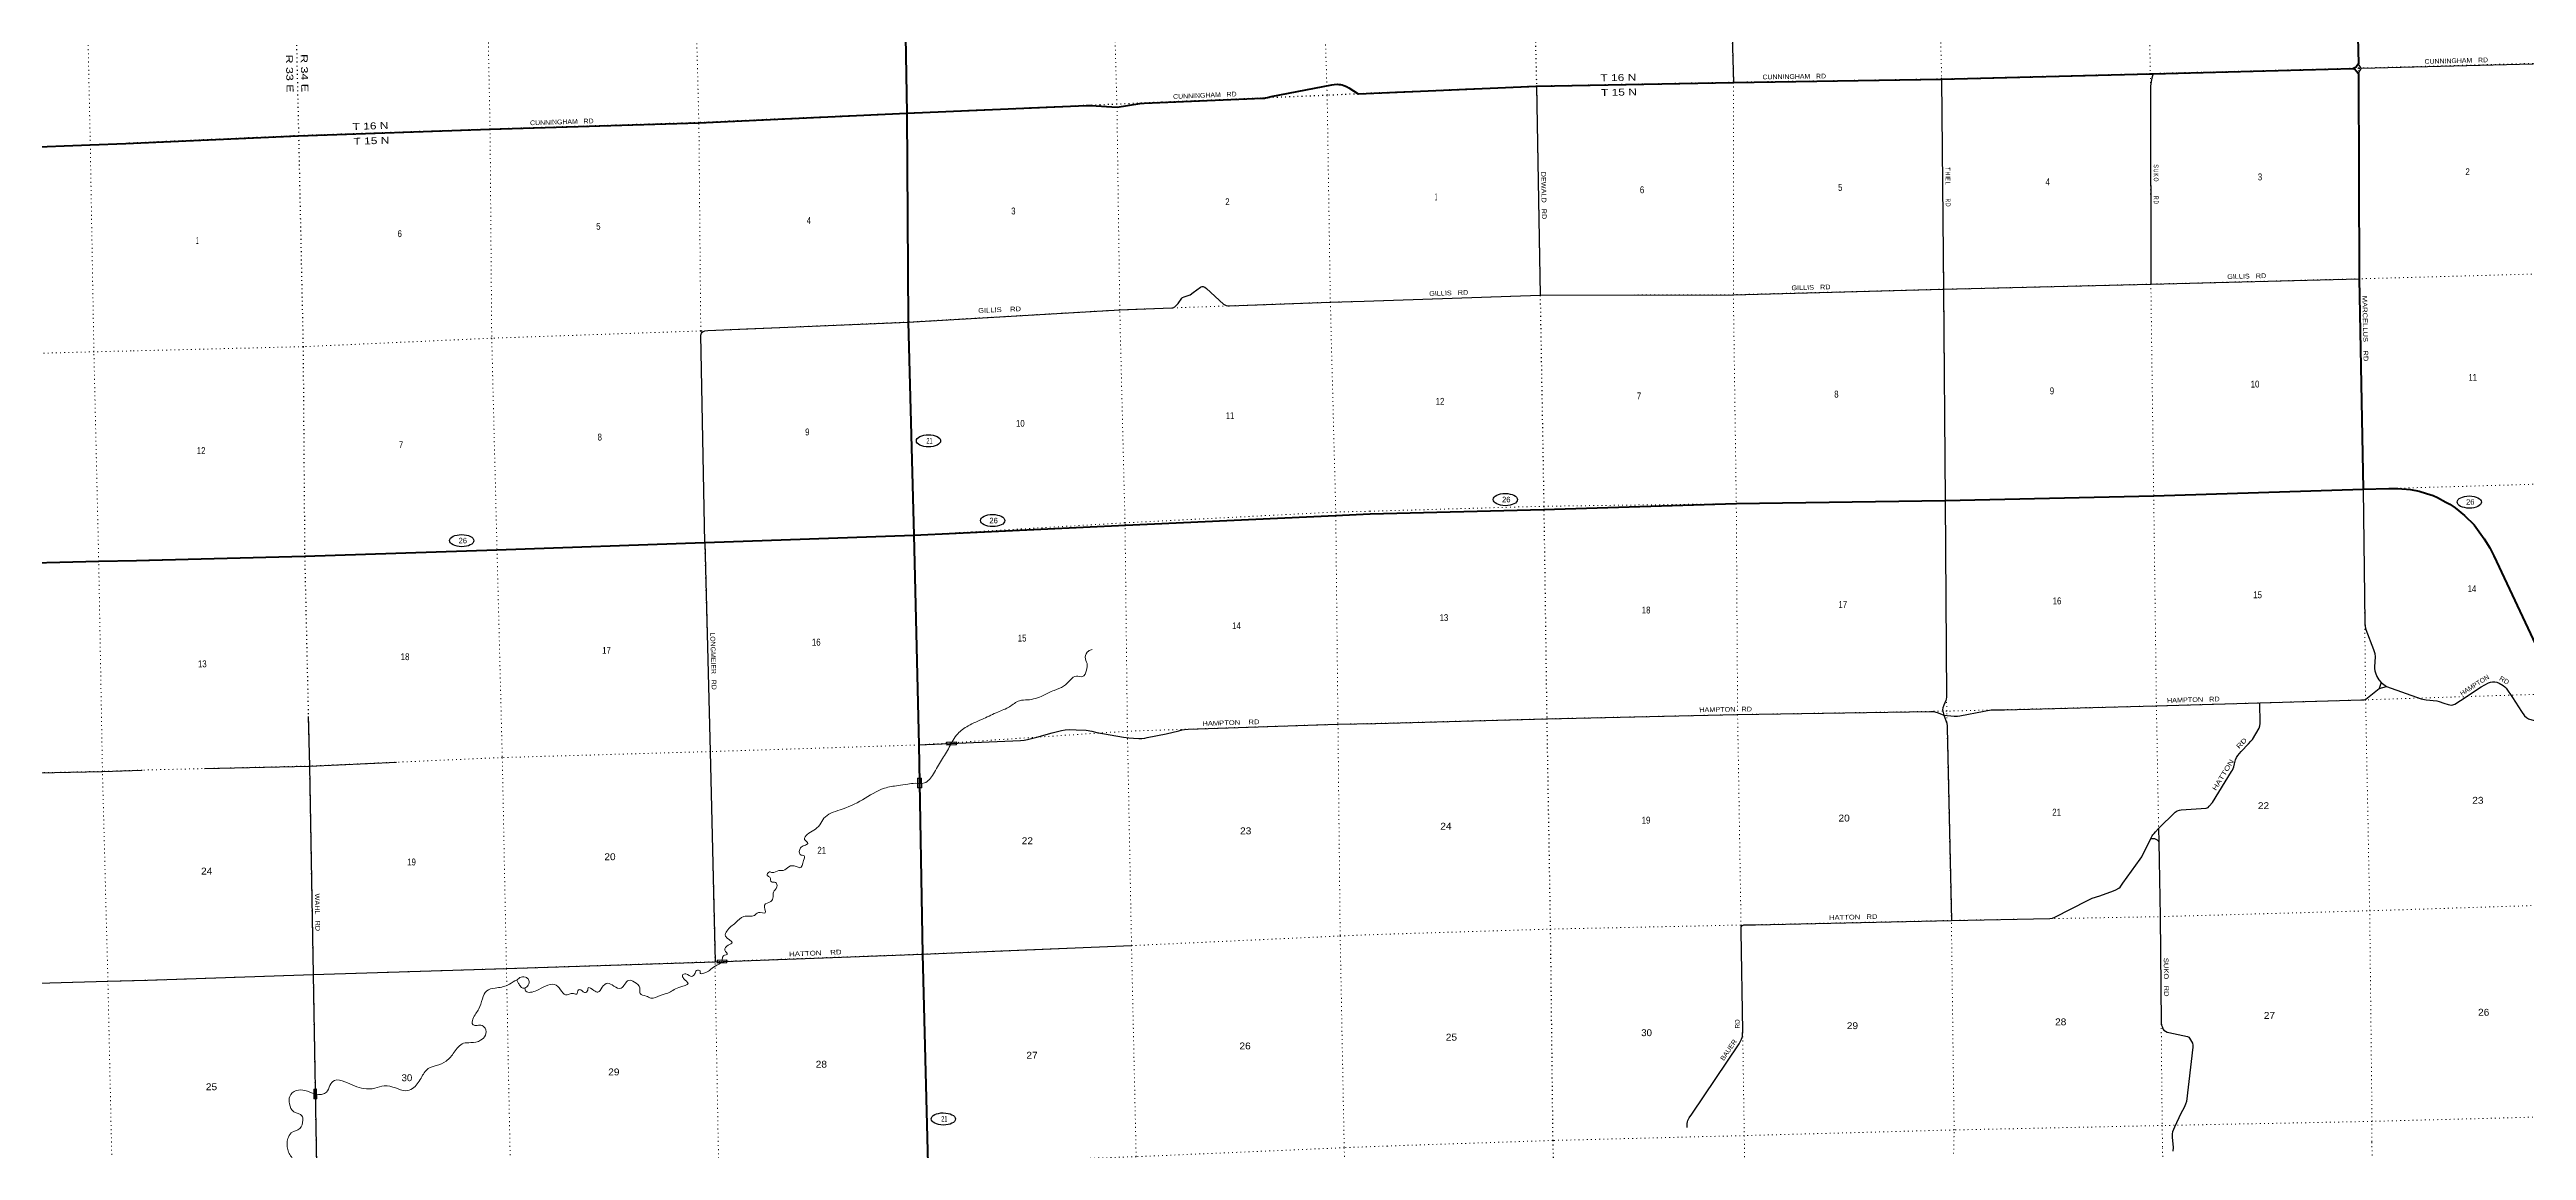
# Model space of a CAD drawing. Header units: feet. Extents: x 501257 to 757852, y -360805 to -170898.
# Drawn here: x 594971 to 658054, y -265732 to -237715 of the extents above; entities that cross this region are included whole.
import ezdxf
from ezdxf.enums import TextEntityAlignment as Align

# ---------------------------------------------------------------- set-up
doc = ezdxf.new("R2010")
doc.units = ezdxf.units.FT
doc.header["$LTSCALE"] = 70
doc.linetypes.add('DOTTED', pattern=[1.5, 0.3, -1.2])
for name, color, linetype, lineweight in [('17', 7, 'Continuous', 25), ('23', 7, 'Continuous', 70), ('26', 7, 'Continuous', 40), ('27', 7, 'Continuous', 13), ('29', 7, 'Continuous', 25), ('30', 7, 'Continuous', 25), ('31', 7, 'Continuous', 13), ('39', 7, 'Continuous', 13), ('59', 7, 'Continuous', 13), ('6', 7, 'DOTTED', 25), ('7', 7, 'DOTTED', 13)]:
    doc.layers.add(name, color=color, linetype=linetype, lineweight=lineweight)

msp = doc.modelspace()

# ---------------------------------------------------------------- linework, layer by layer
at = {"layer": '17'}
for centre in [(617356.49, -247673.57), (632047.12, -249167.89), (656597.44, -249230.93), (618989.79, -249702.26), (605469.64, -250212.41), (617733.98, -264930.73)]:
    msp.add_ellipse(centre, major_axis=(309.24, -1), ratio=0.500121, dxfattribs=at)
at = {"layer": '23'}
msp.add_line((611667.2, -250257.25), (616986.78, -250076.32), dxfattribs=at)
for points in [[(616712.6, -233944.25), (616807.06, -239336.96), (616837.1, -244648.74), (616986.78, -250076.32), (617112.02, -255411.93), (617206.73, -260734.2), (617344.09, -266071.53), (617369.2, -266532.65)], [(643249.78, -249187.3), (648560.82, -249069.38), (653892.55, -248902.53), (653898.64, -248904.37)], [(653898.64, -248904.37), (654546.8, -248883.4), (654778.26, -248885.57), (654878.8, -248891.36), (654999.58, -248903.66), (655103.74, -248915.24), (655317.83, -248955.77), (655507.28, -249009.99), (655676.59, -249065.78), (655792.32, -249117.89), (656000.29, -249229.75), (656098.99, -249285.8), (656237.85, -249380.17), (656476.47, -249568.84), (656718.14, -249812.68), (656978.52, -250165.86), (657125.02, -250394.62), (657219.26, -250601.48), (658747.59, -253852.15), (658856.13, -254066.66), (658944.46, -254211.57), (659065.97, -254376.58), (659155.23, -254469.76)], [(616986.78, -250076.32), (622374.95, -249821.26), (627719.07, -249575.33), (628602.12, -249526.82)], [(628602.12, -249526.82), (633026.31, -249419.9), (637929.94, -249271.2), (643249.78, -249187.3)], [(597188.39, -250715.42), (601476.65, -250608.1), (606362.01, -250449.9), (611653.12, -250257.6)], [(590903, -250873.05), (596224, -250737.05), (597188.39, -250715.42)]]:
    msp.add_lwpolyline(points, dxfattribs=at)
at = {"layer": '26'}
for p, q in [((653647.46, -232859.11), (653773.26, -238081.14)), ((637855.82, -238553.59), (643155.65, -238470.24))]:
    msp.add_line(p, q, dxfattribs=at)
for points in [[(643155.65, -238470.24), (648476.15, -238333.93), (648544.62, -238336.03), (653640.18, -238196.94)], [(653773.26, -238081.14), (653719.74, -238152.06), (653684.3, -238178.12), (653640.18, -238196.94)], [(653640.18, -238196.94), (653688.64, -238226.61), (653718.29, -238253.39), (653773.99, -238320.7)], [(653773.99, -238320.7), (653797.27, -243548.39), (653898.64, -248904.37)], [(616807.06, -239336.96), (621370.8, -239138.97), (621489.73, -239138.97), (622161.39, -239177.31), (622742.82, -239088.12), (622850.94, -239077.3), (625866.36, -238950.72), (625915.57, -238948.01), (625939.88, -238944.23), (625993.95, -238932.33), (626084.77, -238912.85), (627630.29, -238608.36), (627687.35, -238601.55), (627770.95, -238598.86), (627811.68, -238601.55), (627850.06, -238605.33), (627888.99, -238613.99), (627932.74, -238629.1), (628001.43, -238657.26), (628065.1, -238690.24), (628299.84, -238840.09), (628304.11, -238841.52), (628308.09, -238841.67)], [(628308.09, -238841.67), (632842.06, -238649), (637855.82, -238553.59)], [(596910.96, -240102.68), (601314.03, -239908.56), (606191.14, -239742.52), (611509.06, -239575.72), (616807.06, -239336.96)], [(590723, -240345.05), (596009, -240142.05), (596910.96, -240102.65)]]:
    msp.add_lwpolyline(points, dxfattribs=at)
at = {"layer": '29'}
for p, q in [((632842.06, -238649), (632934.39, -243968.97)), ((628453.38, -244121.86), (632934.39, -243968.97)), ((654352.12, -253821.29), (654491.89, -253928.14)), ((601561.46, -254685), (601589.92, -255948.03)), ((601589.92, -255948.03), (601684.34, -261258.23)), ((648685.08, -257536.36), (648690.72, -257880.54)), ((597467.71, -261400.44), (601684.34, -261258.23))]:
    msp.add_line(p, q, dxfattribs=at)
for points in [[(637574.35, -228023.09), (637708.77, -233146.52), (637855.82, -238553.59)], [(648544.62, -238336.03), (648528.03, -238385.72), (648510.01, -238446.81), (648492, -238524.93), (648476.99, -238645.1), (648488.83, -243684.36)], [(653773.26, -238081.14), (653787.01, -238114.43), (653801.01, -238137.06), (653817.39, -238163.64), (653826.79, -238173.78), (653848.49, -238191.87)], [(653848.49, -238191.87), (653805.09, -238255.56), (653773.99, -238320.7)], [(653856.44, -238191.87), (658890.17, -238056.74), (659060.57, -238052.84)], [(643155.65, -238470.24), (643206.37, -243813.55), (643247.87, -249187.34)], [(616837.1, -244648.74), (622227.94, -244339.29), (623558.41, -244289.84), (623581.63, -244287.26), (623601.97, -244280.67), (623616.02, -244274.07), (623631.02, -244262.57), (623698.57, -244196.64), (623711.49, -244180.11), (623807.76, -244042.63), (623816.93, -244034.6), (623827.25, -244027.71), (623864.28, -244011.34), (623995.78, -243965.77), (624017.82, -243953.24), (624098.94, -243896.92), (624280.75, -243761.65), (624301.89, -243752.39), (624326.71, -243748.45), (624353.48, -243748.95), (624371.12, -243753.39), (624397.05, -243765.01), (624434.54, -243794.1), (624867.18, -244191.97), (624903.22, -244215.27), (624938.76, -244229.04), (624977.74, -244233.63), (625022.45, -244235.92), (627591.42, -244143.19), (628453.38, -244121.86)], [(632934.39, -243968.97), (637855.76, -243952.73), (643206.37, -243813.55), (648488.83, -243684.36), (653797.27, -243548.39)], [(611659.31, -250263.48), (611559.16, -244982.45), (611566.04, -244953.77), (611578.65, -244930.83), (611595.85, -244909.03), (611615.34, -244894.12), (611640.56, -244880.35), (611662.34, -244873.47), (611735.84, -244866.57), (616837.1, -244648.74)], [(653898.64, -248904.37), (653934.96, -252300.42), (653943.61, -252395.62), (653966.87, -252474.33), (654161.98, -252982.54), (654189.02, -253082.55), (654197.36, -253170.92), (654184.24, -253425.13), (654184.69, -253469.82), (654195.5, -253528.24), (654200.91, -253553.13), (654207.4, -253579.09), (654245.24, -253673.2), (654292.81, -253753.25), (654352.12, -253821.29)], [(643247.87, -249187.34), (643284.36, -254196.79), (643276.48, -254249.98), (643264.66, -254281.5), (643217.41, -254397.73), (643193.79, -254466.68), (643185.91, -254515.93), (643186.4, -254537.1), (643188.44, -254549.88), (643219.59, -254657.79)], [(611658.91, -250247.39), (611800.19, -255580.6), (611919.7, -260928.42)], [(651266.75, -254341.75), (653869.52, -254266.56), (653923.67, -254264.52), (653946.28, -254257.91), (653961.42, -254247.34), (654300.04, -253975.87)], [(654352.12, -253821.29), (654300.04, -253975.87), (654491.89, -253928.14)], [(654491.89, -253928.14), (655369.69, -254237.75), (655503.28, -254266.2), (655769.46, -254286.88), (655830.15, -254302.8), (655948.23, -254348.31), (656061.51, -254385.01), (656145.84, -254400.16), (656182.9, -254394.06), (656225.84, -254376.36), (656371.03, -254283.98), (656904.57, -253930.44), (657084.93, -253830.66), (657137.22, -253810.59), (657186.95, -253804.1), (657245.33, -253804.1), (657297.78, -253814.57), (657357.76, -253840.88), (657463.71, -253901.46), (657504.52, -253934.73), (657536.14, -253969.61), (657700.84, -254202.06), (657924.12, -254564.42)], [(628748.97, -254863.46), (633102.72, -254746.37), (637963.23, -254639.18), (642882.72, -254557.29), (642941.78, -254561.23), (642989.04, -254571.08), (643067.79, -254594.72), (643219.59, -254657.79)], [(643219.59, -254657.79), (643479.79, -254680.65), (643559.98, -254679.43), (643624.45, -254672.53), (644244.97, -254554.26), (644420.35, -254521.84), (644761.93, -254514.94), (648617.74, -254418.55), (651266.75, -254341.75)], [(643219.59, -254657.79), (643232.65, -254693.68), (643278.45, -254815.36), (643290.26, -254856.73), (643297.68, -254935.61), (643298.14, -254970.99), (643407.78, -259878.35)], [(648685.08, -257536.36), (649108.8, -257122.37), (649158.29, -257092.77), (649219.37, -257072.44), (649258.16, -257065.77), (649894.69, -257017.56), (649924.26, -257014.02), (649945.88, -257001.04), (649975.91, -256970.94), (650055.9, -256880.03), (650539.2, -256090.75), (650564.46, -256051.77), (650583.46, -256013.75), (650599.95, -255967.93), (650616.2, -255891.14), (650642.12, -255793.76), (650668.17, -255732.53), (650704.82, -255676.93), (650784.64, -255578.14), (650972.94, -255384.84), (651036.97, -255315.16), (651073.48, -255271.27), (651247.24, -254986.88), (651265.92, -254929.41), (651270.16, -254869.38), (651266.75, -254341.75)], [(657924.12, -254564.42), (658004.27, -254669.52), (658051.84, -254717.12), (658102.2, -254746.75), (658307.04, -254805.42), (658521.72, -254855.76), (658615.1, -254863.15), (658666.99, -254854.5), (658700.23, -254834.6), (658786.25, -254743.53), (659155.23, -254469.76)], [(617112.02, -255411.93), (619699.76, -255298.08), (619795.59, -255287.68), (619880.21, -255269.5), (620114.32, -255213.44), (620506.09, -255103.21), (620743.65, -255040.44), (620838.27, -255024.62), (620944.89, -255020.31), (621114.02, -255023.89), (621374.02, -255037.62), (621519.54, -255065.05), (621647.3, -255099.33), (622326.48, -255213.46), (622459.8, -255231.74), (622578.31, -255242.93), (622710.23, -255249.64), (622792.41, -255247.96), (622866.75, -255238.45), (622926.66, -255226.89), (623413.33, -255128.41), (623732.09, -255050.51), (623814.82, -255028.14), (623875.19, -255016.95), (623973.58, -255008), (627785.27, -254884.22), (628748.97, -254863.46)], [(591001, -256202.05), (596319, -256084.05), (597327.89, -256051.79)], [(598916.18, -256012.62), (601589.92, -255948.03), (603805.71, -255851.36)], [(643407.78, -259878.35), (645917.13, -259829.39), (645982, -259818.57), (646040.38, -259796.94), (646872.77, -259367.4), (646943.13, -259332.85), (646994.03, -259313.61), (647185.61, -259255.81), (647536.2, -259127.04), (647597.22, -259100.26), (647670.74, -259061.32), (647705.34, -259028.86), (647778.18, -258926.8), (648218.28, -258322.06), (648257.8, -258261.87), (648491.59, -257793.37)], [(648491.59, -257793.37), (648525.84, -257727.12), (648542.06, -257702.58), (648570.17, -257665.8), (648605.5, -257624.13), (648685.08, -257536.36)], [(648491.59, -257793.37), (648523.15, -257789.67), (648555.58, -257792.92), (648583.69, -257796.16), (648617.2, -257806.98), (648645.31, -257824.29), (648664.77, -257843.76), (648690.72, -257880.54)], [(648690.72, -257880.54), (648725.37, -259782.41), (648752.36, -262486.79), (648762.63, -262546.84), (648773.98, -262577.66), (648795.6, -262633.92), (648821.01, -262670.16), (648860.47, -262698.82), (648901.01, -262722.09), (648943.56, -262733.68), (649419.16, -262833.06), (649451.31, -262849.74), (649474.55, -262871.91), (649501.86, -262913.32), (649548.07, -263006.05), (649557.26, -263055.28), (649555.5, -263107.22), (649392.28, -264485.79), (649371.31, -264555.71), (649334.06, -264636.52), (649249.81, -264792.01), (649088.4, -265141.07), (649038.32, -265261.04), (649029.67, -265306.47), (649028.99, -265394.57), (649053.79, -265655.01)], [(636677.44, -265149.45), (636680.54, -265046.04), (636686.45, -265006.64), (636698.63, -264969.55), (636729.08, -264906.24), (636794.78, -264807.68), (638003.14, -263020.81), (638032.63, -262968.18), (638065.11, -262898.25), (638077.91, -262860.82), (638085.78, -262824.37), (638089.72, -262768.23), (638092.67, -262690.41), (638053.3, -260157.97), (638051.82, -260072.76), (638056.74, -260043.21), (638070.53, -260018.58), (638090.21, -260003.81), (638121.72, -259993.96), (638417.04, -259987.06), (643407.78, -259878.35)], [(601684.34, -261258.23), (606608.02, -261103.12), (611919.7, -260928.42), (617206.73, -260734.2), (622527.46, -260519.03)], [(566033.63, -262402.04), (571310, -262360.05), (575112, -262008.05), (580515, -261856.05), (585823, -261741.05), (591119, -261578.05), (596458, -261428.05), (597467.71, -261400.44)], [(601684.34, -261258.23), (601777.59, -266602.68), (601800.65, -266947.79)], [(649053.79, -265655.01), (649049.31, -265749.29)]]:
    msp.add_lwpolyline(points, dxfattribs=at)
at = {"layer": '31'}
for p, q in [((617819.38, -255344.25), (618069.18, -255334.19)), ((618069.18, -255334.19), (618072.2, -255409.13)), ((611970.96, -260888.75), (612220.82, -260880.27)), ((612220.82, -260880.27), (612223.36, -260955.23)), ((601699.03, -264168.76), (601774.02, -264167.66)), ((601702.7, -264418.74), (601699.03, -264168.76))]:
    msp.add_line(p, q, dxfattribs=at)
for points in [[(618072.2, -255409.13), (617822.4, -255419.19), (617819.38, -255344.25)], [(612223.36, -260955.23), (611973.5, -260963.71), (611970.96, -260888.75)], [(601774.02, -264167.66), (601777.69, -264417.64), (601702.7, -264418.74)]]:
    msp.add_lwpolyline(points, dxfattribs=at)
for points in [[(617830.07, -255410.87), (617827.69, -255351.92), (618061.5, -255342.5), (618063.88, -255401.45)], [(611981.22, -260955.44), (611979.22, -260896.47), (612213.09, -260888.53), (612215.09, -260947.5)], [(601710.57, -264410.62), (601707.14, -264176.63), (601766.14, -264175.77), (601769.57, -264409.76)]]:
    msp.add_lwpolyline(points, close=True, dxfattribs=at)
at = {"layer": '39'}
for points in [[(616829.05, -256412.96), (617017.65, -256388.21), (617252.96, -256380.42), (617480.69, -256149.45), (617687.29, -255798.26), (617886.4, -255469.38), (618101.26, -255126.04), (618366, -254926.35), (618765.92, -254739.45), (619122.14, -254575.75), (619420.67, -254439.63), (619672.48, -254286.55), (619881.29, -254265.33), (620275.13, -254157.05), (620555.61, -254023.39), (620796.5, -253916.86), (620975.55, -253751.47), (621124.21, -253659.28), (621279.51, -253671.57), (621380.1, -253508.11), (621394.03, -253340.75), (621349.78, -253180.85), (621430.35, -253021.91), (621523.89, -252979.37)], [(607078.12, -261599.5), (607101.56, -261682.63), (607216.93, -261707.97), (607380.78, -261659.67), (607605.48, -261549.51), (607827.87, -261507.83), (607986.19, -261640.78), (608112.21, -261770.5), (608314.74, -261739.37), (608399.68, -261755.39), (608439.21, -261645.75), (608524.15, -261661.78), (608595.92, -261714.35), (608679, -261655.97), (608689.61, -261597.35), (608834.1, -261660.21), (608937.8, -261701.93), (609043.46, -261580.61), (609185.79, -261476.5), (609342.55, -261547.11), (609529.18, -261604.9), (609623.13, -261497.96), (609723.41, -261402.93), (609865.43, -261447.74), (610005.94, -261593.2), (610009.66, -261742.02), (610168.23, -261804.53), (610284.2, -261854), (610524.04, -261785.73), (610717.81, -261726.64), (610998.04, -261582.92), (611235.01, -261480.51), (611121.21, -261356.53), (611090.94, -261272.76), (611180.71, -261240.37), (611329.16, -261301.12), (611400.18, -261243.03), (611452.33, -261155.22), (611539.08, -261163.15), (611540.49, -261219.46), (611637.15, -261221.11), (611782.29, -261149.13), (611920.45, -261039.08), (612091.64, -260925.51), (612105.27, -260863.5), (612112.16, -260817.04), (612161.15, -260763.52), (612227.03, -260741.78), (612174.03, -260634.42), (612255.4, -260507.65), (612360.46, -260442.69), (612187.26, -260277.91), (612218.25, -260148.36), (612442.45, -259937.6), (612649.86, -259779.57), (612924.85, -259748.67), (613023.77, -259679.83), (613201, -259683.53), (613177.97, -259486.89), (613338.81, -259398.42), (613402.23, -259278.14), (613411.33, -259159.19), (613494.57, -259026.34), (613463.54, -258912.4), (613356.52, -258898.93), (613313.27, -258779.25), (613249.76, -258734.53), (613305.83, -258642.6), (613374.73, -258661.03), (613542.56, -258610.63), (613657.22, -258607.81), (613799.75, -258511.74), (613988.74, -258503.08), (614080.22, -258539.07), (614176.13, -258349.57), (614189.36, -258234.54), (614089.94, -258202.77), (614099.8, -258033.49), (614192.84, -257970.84), (614280.1, -257918.39), (614203.15, -257819.66), (614268.34, -257689.27), (614434.75, -257582.56), (614586.28, -257444.01), (614694.87, -257278.35), (614870.79, -257149.26), (615110.18, -257062.89), (615673.45, -256807.58), (616237.78, -256514.01), (616582.27, -256445.18), (616829.05, -256412.96)], [(600736.76, -266573.44), (600730.43, -266503.63), (600800.08, -266471.73), (600947.54, -266411.77), (601079.15, -266362.25), (601396.99, -266354.45), (601580, -266267.45), (601609.73, -266168.12), (601412.69, -266096.49), (601175.62, -265953.4), (601036.57, -265705.27), (601041.81, -265431.47), (601128.77, -265286.46), (601345.27, -265170.46), (601422.58, -264961.29), (601399.7, -264851.18), (601195.82, -264747.52), (601082.06, -264545.06), (601087.45, -264357.78), (601254.82, -264208.78), (601474.14, -264205.41), (601742.09, -264295.42), (602027.96, -264248.92), (602109.08, -264079.14), (602224.7, -263953.55), (602495.22, -263985.14), (602974.59, -264158.5), (603254.16, -264149.63), (603496.21, -264089.35), (603783.37, -264142.67), (604038.7, -264210.85), (604212.51, -264158.29), (604433.25, -263889.26), (604616.46, -263649.32), (604821.86, -263571.83), (605072.61, -263457.01), (605278.41, -263234.62), (605514.23, -263005.46), (605703.03, -262988.75), (605951.11, -262928.33), (606072.72, -262800.58), (606062.27, -262623.75), (605959.62, -262543.77), (605830.98, -262550.95), (605747.8, -262524.82), (605754.44, -262387.82), (605905.02, -262130.57), (605997.21, -261872.74), (606106.85, -261668.82), (606322.55, -261601.14), (606638.63, -261522.95), (606825.22, -261417.75), (606871.86, -261395.92)], [(606870.98, -261396.5), (606983.84, -261321.29), (607123.04, -261333.97), (607187.92, -261432.99), (607144.56, -261550.77), (607053.33, -261605.33), (606992.43, -261584.69), (606927.91, -261499.74), (606892.05, -261434.22), (606871.86, -261395.92)]]:
    msp.add_spline(points, degree=3, dxfattribs=at)
at = {"layer": '59'}
for points in [[(617180.31, -256255.25), (617183.16, -256505.23), (617078.17, -256506.43), (617075.32, -256256.45)], [(617172.4, -256263.33), (617083.4, -256264.35), (617086.07, -256498.34), (617175.07, -256497.32)]]:
    msp.add_lwpolyline(points, close=True, dxfattribs=at)
at = {"layer": '6'}
for points in [[(632407.52, -220332.38), (632463.6, -222585.17), (632585.47, -227954.68), (632709.18, -233318.08), (632842.06, -238649), (632934.39, -243968.97), (633028.06, -249337.25), (633102.72, -254746.37), (633191.92, -260098.66), (633253.69, -265477.92), (633274.69, -266097.57)], [(600919.28, -221183.47), (600974.42, -223816.33), (601092.87, -229202.41), (601190.4, -234556.81), (601314.03, -239908.56), (601428.01, -245276.65), (601468.86, -250618.35), (601589.92, -255948.03), (601684.34, -261258.23), (601777.59, -266602.68), (601800.65, -266947.79)], [(659717.72, -238051.39), (659060.57, -238052.84), (653776.43, -238194.17), (648476.15, -238333.93), (643155.65, -238470.24), (637855.82, -238553.59), (632842.06, -238649), (628308.09, -238841.7)], [(628308.09, -238841.7), (627510.28, -238880.95), (622155.55, -239105.01), (616807.06, -239336.96), (611509.06, -239575.72), (606191.14, -239742.52), (601314.03, -239908.56), (596910.96, -240102.65)], [(584154.6, -240647.38), (585403, -240593.05), (590723, -240345.05), (596009, -240142.05), (596910.96, -240102.68)]]:
    msp.add_lwpolyline(points, dxfattribs=at)
at = {"layer": '7'}
for points in [[(643464.88, -265813.01), (643478.33, -265211.03), (643407.78, -259878.35), (643289.09, -254551.07), (643250.66, -249113.04), (643206.37, -243813.55), (643158.44, -238395.94), (643031.66, -233096.77), (642872.82, -227700.11), (642743.13, -222338.89), (642683.92, -220045.2)], [(647981.97, -219895.34), (648028.9, -222183.41), (648197.51, -227569.73), (648354.89, -232986.57), (648476.15, -238333.93), (648488.83, -243684.36), (648560.82, -249069.38), (648629.8, -254418.21), (648725.37, -259782.41), (648777.32, -265097.48), (648784.97, -265662.66)], [(654117.06, -265510.69), (654120.82, -264992.76), (654061.56, -259631.56), (653957.85, -254263.56), (653898.64, -248904.37), (653794.48, -243622.69), (653776.43, -238194.17), (653647.46, -232859.11), (653497.95, -227508.52), (653389.15, -222102.39), (653342.19, -219742.46)], [(616357.03, -220771.64), (616385.93, -223204.47), (616572.37, -228572.78), (616712.6, -233944.25), (616807.06, -239336.96), (616837.1, -244648.74), (616986.78, -250076.32), (617112.02, -255411.93), (617206.73, -260734.2), (617344.09, -266071.53), (617369.11, -266532.66)], [(622643.92, -266389.6), (622645.56, -265891.04), (622527.46, -260519.03), (622423.35, -255062.17), (622361.33, -249759.21), (622227.94, -244339.29), (622155.55, -239105.01), (622003.66, -233749.93), (621876.76, -228347.95), (621769.02, -222987.76), (621726.58, -220625.95)], [(627053.56, -220480.16), (627119.93, -222771.85), (627238.18, -228149.89), (627343.5, -233494.04), (627510.28, -238880.95), (627591.42, -244143.19), (627728.88, -249484.54), (627785.27, -254884.22), (627841.41, -260273.85), (627943.82, -265662.34), (627961.76, -266244.14)], [(637367.77, -220194.34), (637419.46, -222432.98), (637570.03, -227821.82), (637708.77, -233146.52), (637855.82, -238553.59), (637855.76, -243952.73), (637929.94, -249271.2), (637963.23, -254639.18), (638050.53, -259995.55), (638133.87, -265354.06), (638138.91, -265962.31)], [(596576, -267084.72), (596576, -266787.05), (596458, -261428.05), (596319, -256084.05), (596224, -250737.05), (596101, -245407.05), (596009, -240142.05), (595898, -234777.05), (595746, -229414.05), (595642, -223996.05), (595572.04, -221323.68)], [(605722.88, -221056.46), (605770.46, -223628.13), (605886.55, -229000.19), (606083.51, -234386.35), (606191.14, -239742.52), (606233.4, -245060.04), (606367.9, -250443.72), (606502.04, -255732.83), (606608.02, -261103.12), (606712.84, -266427.16), (606716.13, -266817.86)], [(612049.23, -266675.71), (612014.31, -266246.67), (611919.7, -260928.42), (611800.19, -255580.6), (611657.09, -250255.49), (611556.9, -244874.99), (611509.06, -239575.72), (611368.68, -234198.22), (611238.76, -228836.56), (611069.47, -223429.59), (610990.08, -220916.01)], [(659872.41, -243404.88), (659131.62, -243403.63), (653797.27, -243548.39), (648488.83, -243684.36), (643206.37, -243813.55), (637855.76, -243952.73), (632934.39, -243968.97), (628453.38, -244121.86)], [(628453.38, -244121.86), (627591.42, -244143.19), (622227.94, -244339.29), (616837.1, -244648.74), (611556.9, -244874.99), (606233.4, -245060.04), (601428.01, -245276.65), (597049.01, -245383.8)], [(597049.01, -245383.8), (596101, -245407.05), (590794, -245546.05), (585554, -245816.05), (580304, -245979.05), (574850, -246125.05), (570922.99, -246502.73), (565644.03, -246670.05)], [(628600.4, -249464.44), (633028.06, -249337.25), (637929.94, -249271.2), (643247.87, -249187.34), (648560.82, -249069.38), (653898.64, -248904.37), (659216.63, -248750), (660025.96, -248718.99)], [(597188.27, -250710.82), (601468.86, -250618.35), (606367.9, -250443.72), (611657.09, -250255.49), (616986.78, -250076.32), (622361.33, -249759.21), (627728.88, -249484.54), (628600.4, -249464.44)], [(589481.29, -250914.37), (590903, -250873.05), (596224, -250737.05), (597188.39, -250715.42)], [(660180.19, -254056.74), (659289.47, -254092.68), (653957.85, -254263.56), (648629.8, -254418.21), (643289.09, -254551.07), (637963.23, -254639.18), (633102.72, -254746.37), (628748.96, -254863.43)], [(628748.96, -254863.43), (627785.27, -254884.22), (622423.35, -255062.17), (617112.02, -255411.93), (611800.19, -255580.6), (606502.04, -255732.83), (601589.92, -255948.03), (597327.89, -256051.79)], [(597327.89, -256051.79), (596319, -256084.05), (591001, -256202.05), (585719, -256368.05), (585649.6, -256368.78)], [(628896.7, -260232.12), (633191.92, -260098.66), (638050.53, -259995.55), (643407.78, -259878.35), (648725.37, -259782.41), (654061.56, -259631.56), (659383.19, -259462.98), (660335.62, -259436.36)], [(597467.71, -261400.44), (601684.34, -261258.23), (606608.02, -261103.12), (611919.7, -260928.42), (617206.73, -260734.2), (622527.46, -260519.03), (627841.41, -260273.85), (628896.7, -260232.12)], [(566033.63, -262402.04), (571310, -262360.05), (575112, -262008.05), (580515, -261856.05), (585823, -261741.05), (591119, -261578.05), (596458, -261428.05), (597466.07, -261400.49)], [(660490.67, -264802.45), (659477.4, -264851.4), (654120.82, -264992.76), (648777.32, -265097.48), (643478.33, -265211.03), (638133.87, -265354.06), (633253.69, -265477.92), (629044.93, -265619.04)], [(656188.49, -311226.55), (656053.31, -307990.21), (655823.83, -302612.9), (655555.55, -297154.13), (655304.29, -291853.89), (654992.83, -286432.54), (654722.63, -281106.65), (654460.12, -275768.48), (654229.99, -270371.33), (654117.06, -265510.69)], [(629044.93, -265619.04), (627943.82, -265662.34), (622645.56, -265891.04), (617344.09, -266071.53), (612014.31, -266246.67), (606712.84, -266427.16), (601777.59, -266602.68), (597607.97, -266766.22)], [(648784.97, -265662.66), (648886.01, -270515.98), (649100.14, -275927.3), (649366.56, -281261.34), (649630.1, -286567.28), (650047.14, -292013.92), (650326.31, -297434.15), (650518.85, -302790.33), (650733.92, -308157.98), (650886.44, -311377.83)]]:
    msp.add_lwpolyline(points, dxfattribs=at)

# ---------------------------------------------------------------- texts
at = {"layer": '17', "width": 0.6}
for p in [(617382.54, -247741.88), (617760.03, -264999.04)]:
    msp.add_text('21', height=140, dxfattribs=at).set_placement(p, align=Align.CENTER)
at = {"layer": '17'}
for p in [(632073.17, -249236.2), (656623.48, -249299.24), (619015.83, -249770.57), (605495.69, -250280.72)]:
    msp.add_text('26', height=140, dxfattribs=at).set_placement(p, align=Align.CENTER)
at = {"layer": '27'}
for s, rotation, width, p in [('CUNNINGHAM   RD', 0.901, 1.1, (638598.18, -238473.11)), ('CUNNINGHAM   RD', 2.404, 1.1, (623588.67, -238970.83)), ('CUNNINGHAM   RD', 1.797, 1.1, (607211.25, -239640.49)), ('MARCELLUS    RD', 271.084, 1.2, (653875.49, -243981.99))]:
    msp.add_text(s, height=120, rotation=rotation, dxfattribs=dict(at, width=width)).set_placement(p)
at = {"layer": '30'}
for s, rotation, width, p in [('CUNNINGHAM   RD', 1.538, 1.1, (655459.17, -238078.82)), ('DEWALD   RD', 270.994, 1.15, (632959.82, -240824.09)), ('GILLIS   RD', 1.467, 1.15, (650434.35, -243554.5)), ('GILLIS   RD', 1.954, 1.15, (630110.64, -243986.25)), ('GILLIS   RD', 1.49, 1.15, (639336.53, -243840.33)), ('GILLIS    RD', 2.404, 1.2, (618623.77, -244417.04)), ('LONGMEIER   RD', 271.517, 1.1, (611799.9, -252548.74)), ('HAMPTON   RD', 1.661, 1.15, (648899.22, -254339.46)), ('HAMPTON', 32.467, 1.05, (656409.62, -254167.27)), ('RD', 330.24, 1.1, (657349.41, -253753.65)), ('HAMPTON    RD', 1.904, 1.2, (624333.8, -254929.23)), ('HAMPTON   RD', 0.954, 1.15, (636987.52, -254579.2)), ('RD', 45.751, 1.3, (650736.11, -255517.67)), ('HATTON   ', 58.52, 1.35, (650144.79, -256585.74)), ('WAHL   RD', 271.019, 1.15, (601727.69, -259196.45)), ('HATTON   RD', 1.248, 1.2, (640295.13, -259866.13)), ('HATTON    RD', 2.404, 1.25, (613809.28, -260796.01)), ('SUKO   RD', 270.572, 1.2, (648815.84, -260831.45)), ('BAUER', 55.932, 1.1, (637611.51, -263459.88)), ('RD', 90.891, 0.8, (638018.98, -262627.58))]:
    msp.add_text(s, height=120, rotation=rotation, dxfattribs=dict(at, width=width)).set_placement(p)
for s, rotation, width, p in [('T', 270.544, 0.8, (643257.3, -240749.81)), ('H', 270.544, 0.6, (643258.36, -240861.77)), ('S', 270.135, 0.7, (648561.78, -240682.32)), ('U', 270.135, 0.65, (648562.05, -240796.65)), ('K', 270.135, 0.65, (648562.31, -240908.14)), ('E', 270.544, 0.7, (643259.79, -241012.01)), ('L', 270.544, 0.75, (643260.78, -241116.87)), ('R', 270.544, 0.65, (643264.9, -241551.04)), ('O', 270.135, 0.65, (648562.57, -241021.06)), ('R', 270.135, 0.65, (648563.67, -241487.82)), ('D', 270.135, 0.65, (648563.94, -241601.21)), ('D', 270.544, 0.65, (643265.98, -241664.42))]:
    msp.add_text(s, height=120, rotation=rotation, dxfattribs=dict(at, width=width)).set_placement(p, align=Align.CENTER)
msp.add_text('I', height=120, rotation=270.544, dxfattribs=at).set_placement((643259.26, -240957), align=Align.CENTER)
at = {"layer": '6'}
for s, rotation, width, p in [('R 33 E', 271.323, 1.35, (600989.54, -237844.61)), ('R 34 E', 271.323, 1.35, (601366.23, -237832.19)), ('T 16 N', 1.09, 1.3, (634471.59, -238522.27)), ('T 15 N', 1.09, 1.3, (634486.29, -238896.62)), ('T 16 N', 1.95, 1.3, (602692.62, -239761.57)), ('T 15 N', 1.95, 1.3, (602715.71, -240139.2))]:
    msp.add_text(s, height=175, rotation=rotation, dxfattribs=dict(at, width=width)).set_placement(p)
at = {"layer": '7'}
for s, width, p in [('3', 0.85, (651213.28, -241043.17)), ('2', 0.85, (656499.88, -240910.57)), ('2', 0.85, (624915.93, -241674.3)), ('1', 0.4, (630250.35, -241550.96)), ('6', 0.85, (635475.23, -241370.6)), ('5', 0.85, (640522.5, -241311.18)), ('4', 0.85, (645804.89, -241169.37)), ('5', 0.85, (608894.4, -242300.76)), ('4', 0.85, (614254.6, -242152.49)), ('3', 0.85, (619463.38, -241910.65)), ('1', 0.4, (598704.24, -242660.56)), ('6', 0.85, (603834.99, -242487.07)), ('11', 0.65, (656580.84, -246144.74)), ('12', 0.85, (630272.68, -246755.21)), ('7', 0.85, (635397.88, -246617.02)), ('8', 0.85, (640424.54, -246571.02)), ('9', 0.85, (645914.41, -246488.68)), ('10', 0.85, (651031.52, -246315.26)), ('10', 0.85, (619585.29, -247315.56)), ('11', 0.65, (624932.39, -247117.98)), ('12', 0.85, (598721.89, -248007.47)), ('7', 0.85, (603868.09, -247859.05)), ('8', 0.85, (608929.78, -247664.21)), ('9', 0.85, (614213.93, -247534.43)), ('16', 0.85, (645988.16, -251832.44)), ('15', 0.85, (651095.04, -251678.14)), ('14', 0.85, (656555.17, -251522.1)), ('14', 0.85, (625090.19, -252465.33)), ('13', 0.85, (630373.24, -252259.39)), ('18', 0.85, (635523.88, -252066.01)), ('17', 0.85, (640531.54, -251925.45)), ('17', 0.85, (609046.55, -253092.5)), ('16', 0.85, (614387.56, -252883.65)), ('15', 0.85, (619631.69, -252780.77)), ('13', 0.85, (598750.86, -253435.57)), ('18', 0.85, (603916.07, -253253.85)), ('23', 1.1, (656673.55, -256908.42)), ('19', 0.85, (635520.64, -257414.36)), ('20', 1.1, (640533, -257360.7)), ('21', 0.85, (645977.15, -257211.99)), ('22', 1.1, (651214.05, -257045.42)), ('21', 0.85, (614527.15, -258180.35)), ('22', 1.1, (619730.87, -257938.74)), ('23', 1.1, (625291.76, -257686.08)), ('24', 1.1, (630391.71, -257567.95)), ('24', 1.1, (598830.68, -258710.48)), ('19', 0.85, (604080.75, -258478.48)), ('20', 1.1, (609101.38, -258344.87)), ('28', 1.1, (646048.92, -262547.57)), ('27', 1.1, (651364.45, -262383.79)), ('26', 1.1, (656821.75, -262302.76)), ('26', 1.1, (625276.63, -263160.11)), ('25', 1.1, (630531.32, -262937.02)), ('30', 1.05, (635508.89, -262822.9)), ('29', 1.1, (640745.2, -262644.56)), ('29', 1.1, (609199.61, -263821.43)), ('28', 1.1, (614484.89, -263625.6)), ('27', 1.1, (619850.39, -263396.9)), ('25', 1.1, (598952.6, -264199.17)), ('30', 1.05, (603936.23, -263969.78))]:
    msp.add_text(s, height=175, dxfattribs=dict(at, width=width)).set_placement(p)

doc.saveas('drawing.dxf')
